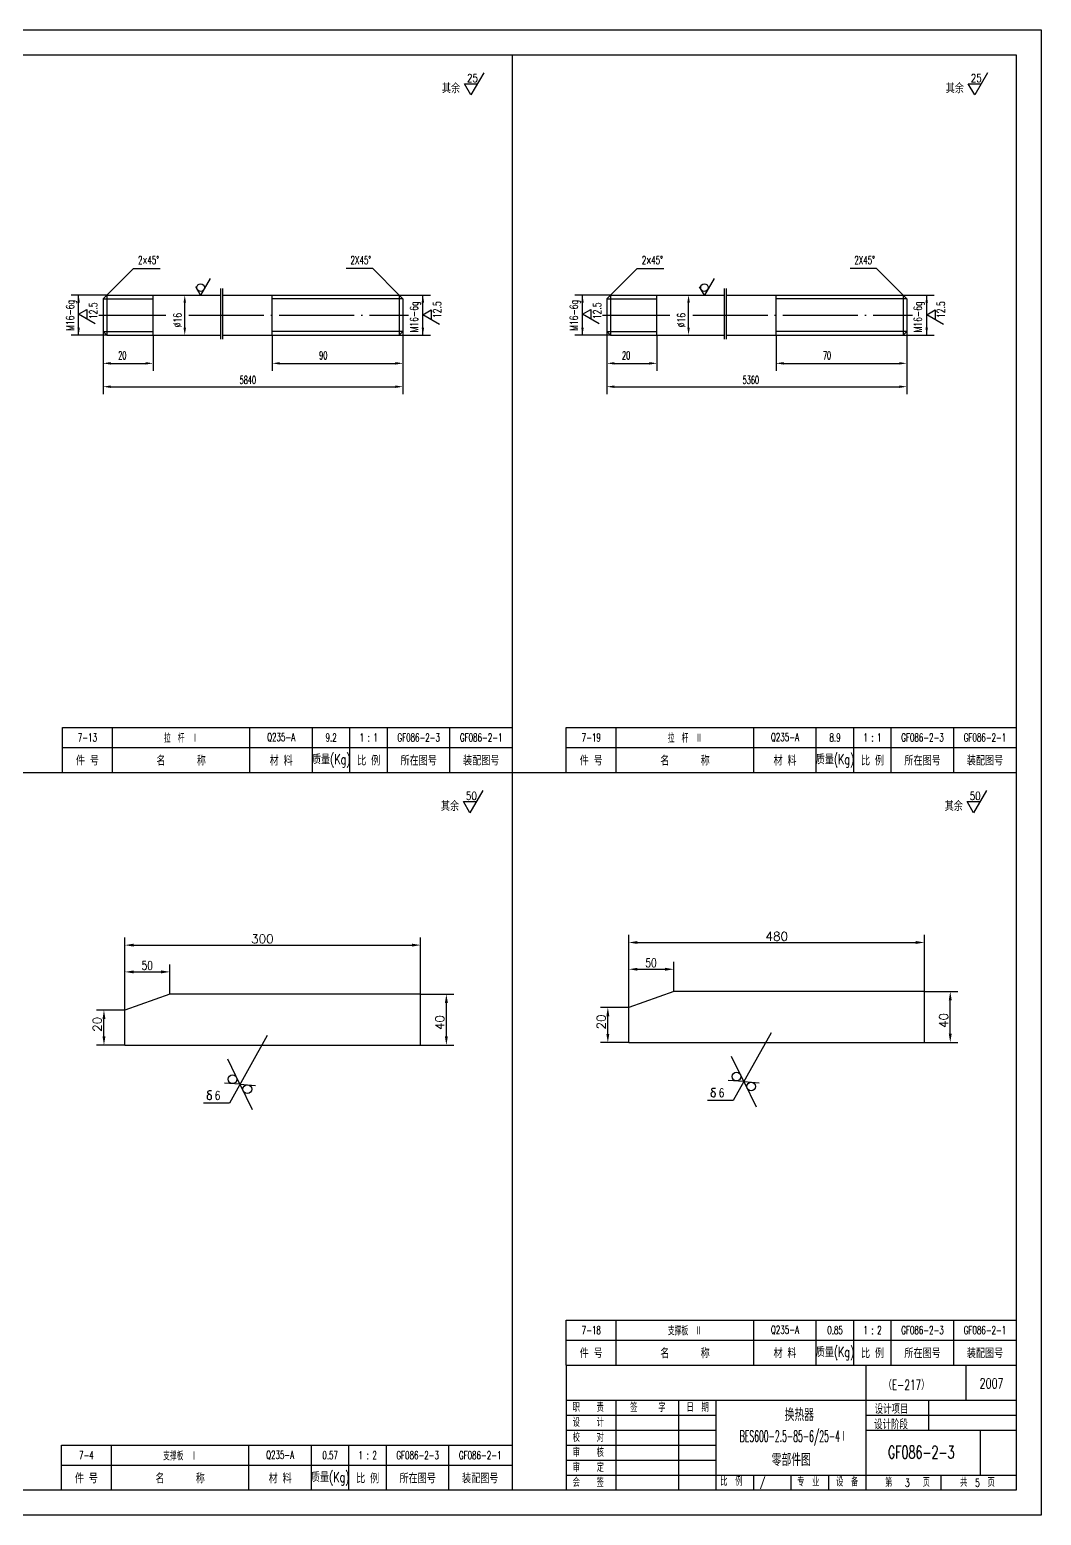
# Model space of a CAD drawing. Extents: x -1174 to 1453, y 137 to 1485.
# Drawn here: x 1048 to 1453, y 146 to 740 of the extents above; entities that cross this region are included whole.
import ezdxf
from ezdxf.enums import TextEntityAlignment as Align

# ---------------------------------------------------------------- set-up
doc = ezdxf.new("R2010")
doc.units = 0
doc.header["$MEASUREMENT"] = 0
doc.linetypes.add('DASHDOT-M', pattern=[36, 30, -3, 0, -3])
doc.linetypes.add('DIVIDE-M', pattern=[39, 30, -3, 0, -3, 0, -3])
doc.layers.get('0').update_dxf_attribs({"linetype": 'CONTINUOUS'})
for name, color, linetype in [('CDR_DWG1', 4, 'CONTINUOUS'), ('CDR_DWG3', 1, 'DASHDOT-M'), ('CDR_DWG4', 3, 'DIVIDE-M')]:
    doc.layers.add(name, color=color, linetype=linetype)
doc.styles.add('HZ', font='romans', dxfattribs={"width": 0.7, "bigfont": 'hz'})

msp = doc.modelspace()

# ---------------------------------------------------------------- linework, layer by layer
for p, q in [((611.86, 739.55), (1452.86, 739.55)), ((1452.86, 739.55), (1452.86, 145.55)), ((1241.36, 155.55), (1241.36, 729.55)), ((1079.12, 633.44), (1089.73, 644.05)), ((1089.73, 644.05), (1100.45, 644.05)), ((1185.45, 644.05), (1174.87, 644.05)), ((1196.06, 633.44), (1185.45, 644.05)), ((1280.62, 633.44), (1291.23, 644.05)), ((1291.23, 644.05), (1301.95, 644.05)), ((1386.95, 644.05), (1376.37, 644.05)), ((1397.56, 633.44), (1386.95, 644.05)), ((1079.06, 633.44), (1064.85, 633.44)), ((1067.85, 617.44), (1067.85, 633.44)), ((1110.28, 620.44), (1110.28, 630.44)), ((1196.06, 633.44), (1208.53, 633.44)), ((1205.53, 617.44), (1205.53, 633.44)), ((1280.56, 633.44), (1266.35, 633.44)), ((1269.35, 617.44), (1269.35, 633.44)), ((1311.78, 620.44), (1311.78, 630.44)), ((1397.56, 633.44), (1410.03, 633.44)), ((1407.03, 617.44), (1407.03, 633.44)), ((1077.62, 618.94), (1077.62, 603.15)), ((1197.56, 618.94), (1197.56, 603.15)), ((1279.12, 618.94), (1279.12, 603.15)), ((1399.06, 618.94), (1399.06, 603.15)), ((1079.06, 617.44), (1064.85, 617.44)), ((1097.62, 617.44), (1097.62, 603.15)), ((1145.28, 617.44), (1145.28, 603.15)), ((1196.06, 617.44), (1208.53, 617.44)), ((1280.56, 617.44), (1266.35, 617.44)), ((1299.12, 617.44), (1299.12, 603.15)), ((1346.78, 617.44), (1346.78, 603.15)), ((1397.56, 617.44), (1410.03, 617.44)), ((1080.62, 606.15), (1094.62, 606.15)), ((1148.28, 606.15), (1194.56, 606.15)), ((1282.12, 606.15), (1296.12, 606.15)), ((1349.78, 606.15), (1396.06, 606.15)), ((1077.62, 603.15), (1077.62, 593.81)), ((1197.56, 603.15), (1197.56, 593.81)), ((1279.12, 603.15), (1279.12, 593.81)), ((1399.06, 603.15), (1399.06, 593.81)), ((1080.62, 596.81), (1194.56, 596.81)), ((1282.12, 596.81), (1396.06, 596.81)), ((1061.36, 452.55), (1241.36, 452.55)), ((1262.86, 452.55), (1442.86, 452.55)), ((636.86, 442.55), (1442.86, 442.55)), ((1086.33, 365.88), (1086.33, 376.53)), ((1204.64, 354), (1204.64, 376.53)), ((1287.86, 366.94), (1287.86, 377.58)), ((1291.36, 374.58), (1403.51, 374.58)), ((1406.17, 355.06), (1406.17, 377.58)), ((1089.83, 373.53), (1201.98, 373.53)), ((1086.33, 347.53), (1086.33, 365.82)), ((1089.83, 362.82), (1101.69, 362.82)), ((1104.34, 354), (1104.34, 365.82)), ((1287.86, 348.58), (1287.86, 366.88)), ((1291.36, 363.88), (1303.22, 363.88)), ((1305.87, 355.06), (1305.87, 366.88)), ((1204.7, 353.94), (1217.92, 353.94)), ((1214.92, 337.02), (1214.92, 351.27)), ((1406.23, 355), (1419.45, 355)), ((1416.45, 338.08), (1416.45, 352.33)), ((1086.26, 347.53), (1074.97, 347.53)), ((1287.79, 348.58), (1276.5, 348.58)), ((1279.5, 337.81), (1279.5, 345.57)), ((1077.97, 336.75), (1077.97, 344.51)), ((1086.26, 333.52), (1074.97, 333.52)), ((1143.23, 337.41), (1128.16, 310.38)), ((1204.7, 333.52), (1217.92, 333.52)), ((1287.79, 334.58), (1276.5, 334.58)), ((1344.76, 338.47), (1329.69, 311.44)), ((1406.23, 334.58), (1419.45, 334.58)), ((1132.35, 317.92), (1127.45, 327.95)), ((1333.88, 318.98), (1328.98, 329.01)), ((1119.51, 314.57), (1119.53, 314.93)), ((1119.53, 314.93), (1119.66, 315.11)), ((1119.66, 315.11), (1119.95, 315.3)), ((1119.95, 315.3), (1120.19, 315.34)), ((1120.19, 315.34), (1121.02, 315.34)), ((1132.35, 317.92), (1126.16, 318.36)), ((1132.37, 317.89), (1138.56, 317.46)), ((1132.37, 317.89), (1137.27, 307.86)), ((1321.04, 315.62), (1321.06, 315.98)), ((1321.17, 315.3), (1321.04, 315.62)), ((1321.06, 315.98), (1321.19, 316.17)), ((1321.4, 315.08), (1321.17, 315.3)), ((1321.32, 314.84), (1321.17, 314.68)), ((1321.19, 316.17), (1321.48, 316.36)), ((1321.66, 314.92), (1321.32, 314.84)), ((1321.72, 314.91), (1321.4, 315.08)), ((1321.48, 316.36), (1321.72, 316.39)), ((1321.72, 316.39), (1322.55, 316.39)), ((1321.93, 314.8), (1321.72, 314.91)), ((1333.88, 318.98), (1327.69, 319.42)), ((1333.9, 318.95), (1338.8, 308.92)), ((1333.9, 318.95), (1340.09, 318.51)), ((1128.16, 310.38), (1117.82, 310.38)), ((1119.28, 313.22), (1119.2, 312.98)), ((1119.2, 312.98), (1119.24, 312.45)), ((1119.24, 312.45), (1119.27, 312.28)), ((1119.27, 312.28), (1119.44, 312.05)), ((1119.41, 313.44), (1119.28, 313.22)), ((1119.64, 313.63), (1119.41, 313.44)), ((1119.44, 312.05), (1119.7, 311.88)), ((1119.64, 314.24), (1119.51, 314.57)), ((1119.87, 314.02), (1119.64, 314.24)), ((1119.79, 313.78), (1119.64, 313.63)), ((1119.7, 311.88), (1120.07, 311.76)), ((1120.13, 313.87), (1119.79, 313.78)), ((1120.19, 313.85), (1119.87, 314.02)), ((1120.07, 311.76), (1120.45, 311.8)), ((1120.4, 313.75), (1120.19, 313.85)), ((1120.59, 313.63), (1120.4, 313.75)), ((1120.45, 311.8), (1120.75, 311.92)), ((1120.79, 313.46), (1120.59, 313.63)), ((1120.75, 311.92), (1120.96, 312.19)), ((1120.96, 313.22), (1120.79, 313.46)), ((1120.99, 312.89), (1120.96, 313.22)), ((1120.96, 312.19), (1120.99, 312.89)), ((1329.69, 311.44), (1319.35, 311.44)), ((1320.81, 314.27), (1320.73, 314.03)), ((1320.73, 314.03), (1320.77, 313.5)), ((1320.77, 313.5), (1320.8, 313.33)), ((1320.8, 313.33), (1320.97, 313.11)), ((1320.94, 314.5), (1320.81, 314.27)), ((1321.17, 314.68), (1320.94, 314.5)), ((1320.97, 313.11), (1321.23, 312.94)), ((1321.23, 312.94), (1321.6, 312.82)), ((1321.6, 312.82), (1321.98, 312.85)), ((1322.12, 314.68), (1321.93, 314.8)), ((1321.98, 312.85), (1322.28, 312.97)), ((1322.32, 314.51), (1322.12, 314.68)), ((1322.28, 312.97), (1322.49, 313.25)), ((1322.49, 314.27), (1322.32, 314.51)), ((1322.52, 313.95), (1322.49, 314.27)), ((1322.49, 313.25), (1322.52, 313.95)), ((1262.86, 215.58), (1442.86, 215.58)), ((1262.86, 205.58), (1442.86, 205.58)), ((1382.86, 155.58), (1382.86, 205.58)), ((1422.86, 191.58), (1422.86, 205.58)), ((1262.86, 191.58), (1442.86, 191.58)), ((1282.86, 155.58), (1282.86, 191.58)), ((1307.86, 155.58), (1307.86, 191.58)), ((1322.86, 155.58), (1322.86, 191.58)), ((1407.86, 179.58), (1407.86, 191.58)), ((1407.86, 179.58), (1407.86, 191.58)), ((1262.86, 185.58), (1322.86, 185.58)), ((1382.86, 185.58), (1442.86, 185.58)), ((1262.86, 179.58), (1322.86, 179.58)), ((1382.86, 179.58), (1442.86, 179.58)), ((1428.48, 179.58), (1428.48, 161.58)), ((1262.86, 173.58), (1322.86, 173.58)), ((1262.86, 167.58), (1322.86, 167.58)), ((1060.95, 165.55), (1240.95, 165.55)), ((1262.86, 161.58), (1442.86, 161.58)), ((1337.86, 155.58), (1337.86, 161.58)), ((1352.86, 155.58), (1352.86, 161.58)), ((1367.86, 155.58), (1367.86, 161.58)), ((1412.86, 155.58), (1412.86, 161.58)), ((1452.86, 145.55), (611.86, 145.55))]:
    msp.add_line(p, q)
for points in [[(1229.87, 722.37), (1224.72, 713.45), (1222.14, 717.91), (1227.29, 717.91)], [(1431.37, 722.37), (1426.22, 713.45), (1423.64, 717.91), (1428.79, 717.91)], [(1120.48, 640.11), (1116.63, 633.44), (1114.71, 636.77)], [(1321.98, 640.11), (1318.13, 633.44), (1316.21, 636.77)], [(1074.51, 621.92), (1067.85, 625.77), (1071.18, 627.7), (1071.18, 623.85)], [(1212.19, 621.73), (1205.53, 625.58), (1208.86, 627.5), (1208.86, 623.65)], [(1276.01, 621.92), (1269.35, 625.77), (1272.68, 627.7), (1272.68, 623.85)], [(1413.69, 621.73), (1407.03, 625.58), (1410.36, 627.5), (1410.36, 623.65)], [(1229.45, 435.37), (1224.3, 426.45), (1221.72, 430.91), (1226.88, 430.91)], [(1430.95, 435.37), (1425.8, 426.45), (1423.22, 430.91), (1428.38, 430.91)]]:
    msp.add_lwpolyline(points)
for centre, radius in [((1116.63, 636.44), 1.5), ((1318.13, 636.44), 1.5), ((1129.43, 319.89), 1.75), ((1330.96, 320.95), 1.75), ((1135.31, 315.92), 1.75), ((1336.84, 316.98), 1.75)]:
    msp.add_circle(centre, radius)
for points in [[(1067.35, 630.44), (1068.35, 630.44), (1067.85, 633.44)], [(1109.78, 630.44), (1110.78, 630.44), (1110.28, 633.44)], [(1205.03, 630.44), (1206.03, 630.44), (1205.53, 633.44)], [(1268.85, 630.44), (1269.85, 630.44), (1269.35, 633.44)], [(1311.28, 630.44), (1312.28, 630.44), (1311.78, 633.44)], [(1406.53, 630.44), (1407.53, 630.44), (1407.03, 633.44)], [(1067.35, 620.44), (1068.35, 620.44), (1067.85, 617.44)], [(1109.78, 620.44), (1110.78, 620.44), (1110.28, 617.44)], [(1205.03, 620.44), (1206.03, 620.44), (1205.53, 617.44)], [(1268.85, 620.44), (1269.85, 620.44), (1269.35, 617.44)], [(1311.28, 620.44), (1312.28, 620.44), (1311.78, 617.44)], [(1406.53, 620.44), (1407.53, 620.44), (1407.03, 617.44)], [(1080.62, 606.65), (1080.62, 605.65), (1077.62, 606.15)], [(1094.62, 606.65), (1094.62, 605.65), (1097.62, 606.15)], [(1148.28, 606.65), (1148.28, 605.65), (1145.28, 606.15)], [(1194.56, 606.65), (1194.56, 605.65), (1197.56, 606.15)], [(1282.12, 606.65), (1282.12, 605.65), (1279.12, 606.15)], [(1296.12, 606.65), (1296.12, 605.65), (1299.12, 606.15)], [(1349.78, 606.65), (1349.78, 605.65), (1346.78, 606.15)], [(1396.06, 606.65), (1396.06, 605.65), (1399.06, 606.15)], [(1080.62, 597.31), (1080.62, 596.31), (1077.62, 596.81)], [(1194.56, 597.31), (1194.56, 596.31), (1197.56, 596.81)], [(1282.12, 597.31), (1282.12, 596.31), (1279.12, 596.81)], [(1396.06, 597.31), (1396.06, 596.31), (1399.06, 596.81)], [(1291.36, 374), (1291.36, 375.17), (1287.86, 374.58)], [(1402.67, 374), (1402.67, 375.17), (1406.17, 374.58)], [(1089.83, 372.94), (1089.83, 374.11), (1086.33, 373.53)], [(1201.14, 372.94), (1201.14, 374.11), (1204.64, 373.53)], [(1089.83, 362.24), (1089.83, 363.41), (1086.33, 362.82)], [(1100.84, 362.24), (1100.84, 363.41), (1104.34, 362.82)], [(1291.36, 363.3), (1291.36, 364.46), (1287.86, 363.88)], [(1302.37, 363.3), (1302.37, 364.46), (1305.87, 363.88)], [(1215.51, 350.44), (1214.34, 350.44), (1214.92, 353.94)], [(1417.04, 351.5), (1415.87, 351.5), (1416.45, 355)], [(1078.56, 344.05), (1077.39, 344.05), (1077.97, 347.55)], [(1280.09, 345.11), (1278.92, 345.11), (1279.5, 348.61)], [(1078.56, 337), (1077.39, 337), (1077.97, 333.5)], [(1215.51, 337.02), (1214.34, 337.02), (1214.92, 333.52)], [(1280.09, 338.05), (1278.92, 338.05), (1279.5, 334.55)], [(1417.04, 338.08), (1415.87, 338.08), (1416.45, 334.58)]]:
    msp.add_solid(points)
at = {"layer": 'CDR_DWG1'}
for p, q in [((636.86, 729.55), (1442.86, 729.55)), ((1442.86, 729.55), (1442.86, 155.55)), ((1077.62, 631.94), (1079.12, 633.44)), ((1077.62, 631.94), (1097.62, 631.94)), ((1077.62, 631.94), (1077.62, 618.94)), ((1079.12, 633.44), (1124.71, 633.44)), ((1079.12, 633.44), (1079.12, 617.44)), ((1097.62, 617.44), (1097.62, 633.44)), ((1125.48, 633.44), (1196.06, 633.44)), ((1145.28, 617.44), (1145.28, 633.44)), ((1197.56, 631.94), (1145.28, 631.94)), ((1197.56, 631.94), (1196.06, 633.44)), ((1196.06, 633.44), (1196.06, 617.44)), ((1197.56, 631.94), (1197.56, 618.94)), ((1279.12, 631.94), (1280.62, 633.44)), ((1279.12, 631.94), (1299.12, 631.94)), ((1279.12, 631.94), (1279.12, 618.94)), ((1280.62, 633.44), (1326.21, 633.44)), ((1280.62, 633.44), (1280.62, 617.44)), ((1299.12, 617.44), (1299.12, 633.44)), ((1326.98, 633.44), (1397.56, 633.44)), ((1346.78, 617.44), (1346.78, 633.44)), ((1399.06, 631.94), (1346.78, 631.94)), ((1397.56, 633.44), (1397.56, 617.44)), ((1399.06, 631.94), (1397.56, 633.44)), ((1399.06, 631.94), (1399.06, 618.94)), ((1077.62, 618.94), (1097.62, 618.94)), ((1077.62, 618.94), (1079.12, 617.44)), ((1197.56, 618.94), (1145.28, 618.94)), ((1196.06, 617.44), (1197.56, 618.94)), ((1279.12, 618.94), (1299.12, 618.94)), ((1279.12, 618.94), (1280.62, 617.44)), ((1399.06, 618.94), (1346.78, 618.94)), ((1397.56, 617.44), (1399.06, 618.94)), ((1079.12, 617.44), (1124.71, 617.44)), ((1125.48, 617.44), (1196.06, 617.44)), ((1280.62, 617.44), (1326.21, 617.44)), ((1326.98, 617.44), (1397.56, 617.44)), ((1061.36, 460.55), (1241.36, 460.55)), ((1061.36, 442.55), (1061.36, 460.55)), ((1081.36, 442.55), (1081.36, 460.55)), ((1136.36, 442.55), (1136.36, 460.55)), ((1161.36, 442.55), (1161.36, 460.55)), ((1176.36, 442.55), (1176.36, 460.55)), ((1191.36, 442.55), (1191.36, 460.55)), ((1216.36, 442.55), (1216.36, 460.55)), ((1262.86, 460.55), (1442.86, 460.55)), ((1262.86, 442.55), (1262.86, 460.55)), ((1282.86, 442.55), (1282.86, 460.55)), ((1337.86, 442.55), (1337.86, 460.55)), ((1362.86, 442.55), (1362.86, 460.55)), ((1377.86, 442.55), (1377.86, 460.55)), ((1392.86, 442.55), (1392.86, 460.55)), ((1417.86, 442.55), (1417.86, 460.55)), ((1104.34, 353.94), (1086.33, 347.46)), ((1204.64, 353.94), (1104.34, 353.94)), ((1204.64, 333.52), (1204.64, 353.94)), ((1305.87, 355), (1287.86, 348.52)), ((1406.17, 355), (1305.87, 355)), ((1406.17, 334.58), (1406.17, 355)), ((1086.33, 333.52), (1086.33, 347.46)), ((1287.86, 334.58), (1287.86, 348.52)), ((1086.33, 333.52), (1204.64, 333.52)), ((1287.86, 334.58), (1406.17, 334.58)), ((1262.86, 223.58), (1442.86, 223.58)), ((1262.86, 205.58), (1262.86, 223.58)), ((1282.86, 205.58), (1282.86, 223.58)), ((1337.86, 205.58), (1337.86, 223.58)), ((1362.86, 205.58), (1362.86, 223.58)), ((1377.86, 205.58), (1377.86, 223.58)), ((1392.86, 205.58), (1392.86, 223.58)), ((1417.86, 205.58), (1417.86, 223.58)), ((1262.86, 205.58), (1262.86, 155.55)), ((1262.86, 205.58), (1442.86, 205.58)), ((1382.86, 155.58), (1382.86, 205.58)), ((1060.95, 173.55), (1240.95, 173.55)), ((1060.95, 155.55), (1060.95, 173.55)), ((1080.95, 155.55), (1080.95, 173.55)), ((1135.95, 155.55), (1135.95, 173.55)), ((1160.95, 155.55), (1160.95, 173.55)), ((1175.95, 155.55), (1175.95, 173.55)), ((1190.95, 155.55), (1190.95, 173.55)), ((1215.95, 155.55), (1215.95, 173.55)), ((1442.86, 155.55), (636.86, 155.55))]:
    msp.add_line(p, q, dxfattribs=at)
at = {"layer": 'CDR_DWG3', "linetype": 'DASHDOT-M'}
for p, q in [((1075.9, 625.44), (1102.74, 625.44)), ((1111.95, 625.44), (1199.8, 625.44)), ((1277.4, 625.44), (1304.24, 625.44)), ((1313.45, 625.44), (1401.3, 625.44))]:
    msp.add_line(p, q, dxfattribs=at)
at = {"layer": 'CDR_DWG4', "linetype": 'DIVIDE-M'}
for p, q in [((1124.71, 615.84), (1124.71, 636.08)), ((1125.48, 615.84), (1125.48, 636.08)), ((1326.21, 615.84), (1326.21, 636.08)), ((1326.98, 615.84), (1326.98, 636.08))]:
    msp.add_line(p, q, dxfattribs=at)

# ---------------------------------------------------------------- texts
at = {"style": 'HZ'}
for s, height, width, p in [('25', 3.2, 0.8, (1223.16, 718.61)), ('25', 3.2, 0.8, (1424.66, 718.61)), ('其余', 4, 0.7, (1213.14, 714.16)), ('其余', 4, 0.7, (1414.64, 714.16)), ('2×45%%d', 3.2, 0.65, (1091.61, 645.83)), ('2X45%%d', 3.2, 0.65, (1176.59, 645.83)), ('2×45%%d', 3.2, 0.65, (1293.11, 645.83)), ('2X45%%d', 3.2, 0.65, (1378.09, 645.83)), ('20', 3.2, 0.6, (1083.68, 607.75)), ('90', 3.2, 0.6, (1164.02, 607.75)), ('20', 3.2, 0.6, (1285.18, 607.75)), ('70', 3.2, 0.6, (1365.52, 607.75)), ('5840', 3.2, 0.6, (1132.25, 597.9)), ('5360', 3.2, 0.6, (1333.43, 597.9)), ('50', 3.2, 0.8, (1222.74, 431.61)), ('50', 3.2, 0.8, (1424.24, 431.61)), ('其余', 4, 0.7, (1212.73, 427.16)), ('其余', 4, 0.7, (1414.23, 427.16)), ('6', 3.5, 0.75, (1122.31, 311.69)), ('6', 3.5, 0.75, (1323.84, 312.75)), ('（E-217）', 4, 0.65, (1389.73, 195.71)), ('2007', 4, 0.7, (1428.17, 196.31)), ('职    责', 3.2, 0.7, (1265.42, 186.96)), ('签     字', 3.2, 0.7, (1288.43, 186.91)), ('日  期', 3.2, 0.7, (1310.97, 187)), ('设计项目', 4, 0.65, (1386.2, 186.1)), ('设    计', 3.2, 0.7, (1265.42, 180.96)), ('设计阶段', 4, 0.65, (1386, 179.95)), ('校    对', 3.2, 0.7, (1265.42, 174.96)), ('审    核', 3.2, 0.7, (1265.42, 168.96)), ('GF086-2-3', 5, 0.65, (1391.53, 168.26)), ('审    定', 3.2, 0.7, (1265.42, 162.96)), ('会    签', 3.2, 0.7, (1265.42, 156.96)), ('比  例', 3.2, 0.7, (1324.45, 157.38)), ('/', 3.2, 0.7, (1340.41, 157.2)), ('专  业', 3.2, 0.7, (1355.22, 157.18)), ('设  备', 3.2, 0.7, (1370.8, 157.17)), ('第   3   页', 3.2, 0.7, (1390.4, 156.97)), ('共  5  页', 3.2, 0.7, (1420.4, 156.97))]:
    msp.add_text(s, height=height, dxfattribs=dict(at, width=width)).set_placement(p)
at = {"style": 'HZ', "width": 0.7}
for s, p in [('M16-6g', (1066.01, 619.11)), ('12.5', (1075.3, 623.79)), ('M16-6g', (1203.58, 618.51)), ('12.5', (1212.81, 624.24)), ('M16-6g', (1267.51, 619.11)), ('12.5', (1276.8, 623.79)), ('M16-6g', (1405.08, 618.51)), ('12.5', (1414.31, 624.24)), ('%%C16', (1108.98, 620.54)), ('%%C16', (1310.48, 620.54))]:
    msp.add_text(s, height=3.2, rotation=90, dxfattribs=at).set_placement(p)
at = {"style": 'HZ'}
for s, height, width, p in [('7-13', 3.2, 0.65, (1071.36, 456.55)), ('拉  杆  Ⅰ', 3.2, 0.65, (1108.86, 456.55)), ('Q235-A', 3.2, 0.65, (1148.86, 456.55)), ('9.2', 3.2, 0.65, (1168.86, 456.55)), ('1 : 1', 3.2, 0.65, (1183.86, 456.55)), ('GF086-2-3', 3.2, 0.65, (1203.86, 456.55)), ('GF086-2-1', 3.2, 0.65, (1228.86, 456.55)), ('7-19', 3.2, 0.65, (1272.86, 456.55)), ('拉  杆  Ⅱ', 3.2, 0.65, (1310.36, 456.55)), ('Q235-A', 3.2, 0.65, (1350.36, 456.55)), ('8.9', 3.2, 0.65, (1370.36, 456.55)), ('1 : 1', 3.2, 0.65, (1385.36, 456.55)), ('GF086-2-3', 3.2, 0.65, (1405.36, 456.55)), ('GF086-2-1', 3.2, 0.65, (1430.36, 456.55)), ('件 号', 4, 0.7, (1071.36, 447.55)), ('名      称', 4, 0.7, (1108.86, 447.55)), ('材 料', 4, 0.7, (1148.86, 447.55)), ('质量(Kg)', 4, 0.7, (1168.86, 447.55)), ('比 例', 4, 0.7, (1183.86, 447.55)), ('所在图号', 4, 0.7, (1203.86, 447.55)), ('装配图号', 4, 0.7, (1228.86, 447.55)), ('件 号', 4, 0.7, (1272.86, 447.55)), ('名      称', 4, 0.7, (1310.36, 447.55)), ('材 料', 4, 0.7, (1350.36, 447.55)), ('质量(Kg)', 4, 0.7, (1370.36, 447.55)), ('比 例', 4, 0.7, (1385.36, 447.55)), ('所在图号', 4, 0.7, (1405.36, 447.55)), ('装配图号', 4, 0.7, (1430.36, 447.55)), ('7-18', 3.2, 0.65, (1272.86, 219.58)), ('支撑板  Ⅱ', 3.2, 0.65, (1310.36, 219.58)), ('Q235-A', 3.2, 0.65, (1350.36, 219.58)), ('0.85', 3.2, 0.65, (1370.36, 219.58)), ('1 : 2', 3.2, 0.65, (1385.36, 219.58)), ('GF086-2-3', 3.2, 0.65, (1405.36, 219.58)), ('GF086-2-1', 3.2, 0.65, (1430.36, 219.58)), ('件 号', 4, 0.7, (1272.86, 210.58)), ('名      称', 4, 0.7, (1310.36, 210.58)), ('材 料', 4, 0.7, (1350.36, 210.58)), ('质量(Kg)', 4, 0.7, (1370.36, 210.58)), ('比 例', 4, 0.7, (1385.36, 210.58)), ('所在图号', 4, 0.7, (1405.36, 210.58)), ('装配图号', 4, 0.7, (1430.36, 210.58)), ('换热器', 5, 0.65, (1356.09, 186.01)), ('BES600-2.5-85-6/25-4Ⅰ', 4.5, 0.5, (1353.75, 176.86)), ('7-4', 3.2, 0.65, (1070.95, 169.55)), ('支撑板  Ⅰ', 3.2, 0.65, (1108.45, 169.55)), ('Q235-A', 3.2, 0.65, (1148.45, 169.55)), ('0.57', 3.2, 0.65, (1168.45, 169.55)), ('1 : 2', 3.2, 0.65, (1183.45, 169.55)), ('GF086-2-3', 3.2, 0.65, (1203.45, 169.55)), ('GF086-2-1', 3.2, 0.65, (1228.45, 169.55)), ('零部件图', 5, 0.65, (1352.86, 167.96)), ('件 号', 4, 0.7, (1070.95, 160.55)), ('名      称', 4, 0.7, (1108.45, 160.55)), ('材 料', 4, 0.7, (1148.45, 160.55)), ('质量(Kg)', 4, 0.7, (1168.45, 160.55)), ('比 例', 4, 0.7, (1183.45, 160.55)), ('所在图号', 4, 0.7, (1203.45, 160.55)), ('装配图号', 4, 0.7, (1228.45, 160.55))]:
    msp.add_text(s, height=height, dxfattribs=dict(at, width=width)).set_placement(p, align=Align.MIDDLE)
for s, p in [('300 ', (1142.54, 374.25)), ('480', (1347.07, 375.3))]:
    msp.add_text(s, height=3.5, dxfattribs=at).set_placement(p, align=Align.CENTER)
at = {"style": 'HZ', "width": 0.75}
for p in [(1095.27, 363.65), (1296.8, 364.71)]:
    msp.add_text('50', height=3.5, dxfattribs=at).set_placement(p, align=Align.CENTER)
at = {"style": 'HZ'}
for s, p in [('40 ', (1214.04, 343.75)), (' 20', (1278.57, 341.6)), ('40 ', (1415.57, 344.6)), (' 20', (1077.04, 340.65))]:
    msp.add_text(s, height=3.5, rotation=90, dxfattribs=at).set_placement(p, align=Align.CENTER)

doc.saveas('drawing.dxf')
